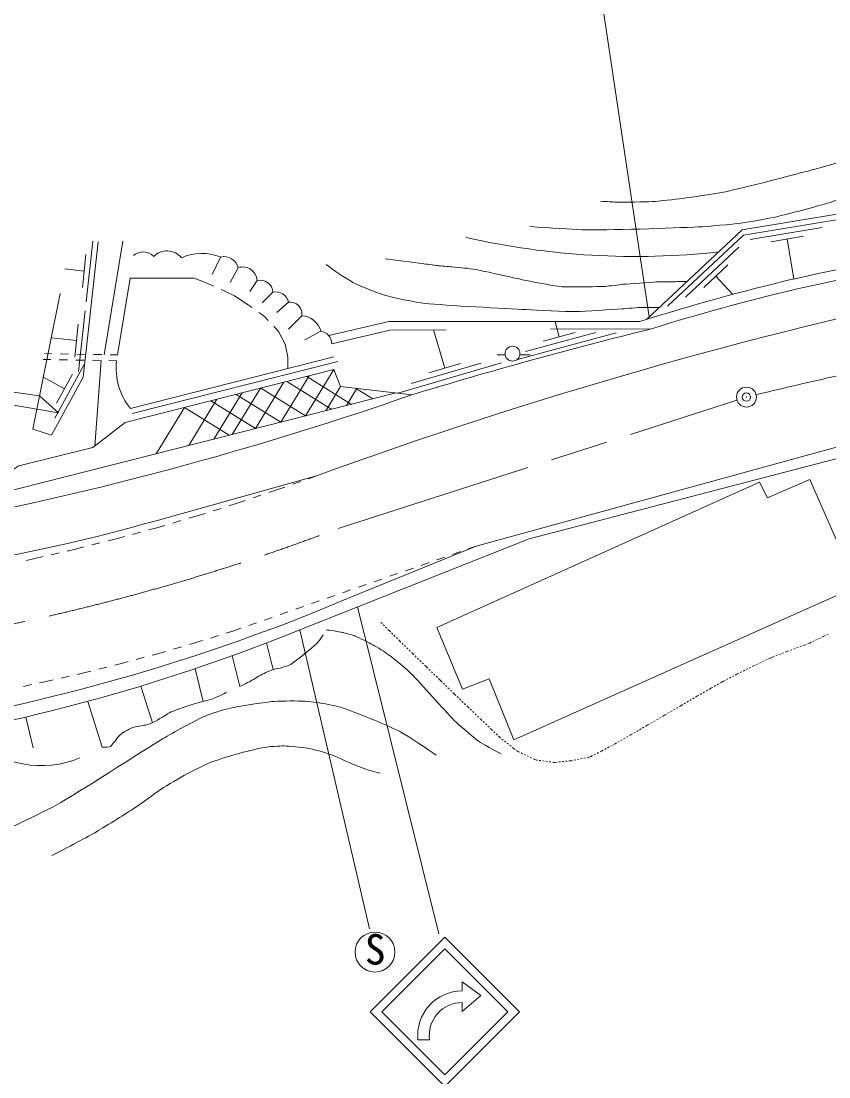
# Model space of a CAD drawing. Units: millimetres, scale not verified. Extents: x 40000 to 680000, y 20000 to 380000.
# Drawn here: x 330753 to 379421, y 254733 to 318312 of the extents above; entities that cross this region are included whole.
import ezdxf
from ezdxf.enums import TextEntityAlignment as Align

# ---------------------------------------------------------------- set-up
doc = ezdxf.new("R2010")
doc.units = ezdxf.units.MM
doc.header["$LTSCALE"] = 1000
doc.header["$PDMODE"] = 32
doc.header["$PDSIZE"] = 500
doc.linetypes.add('CHAIN', pattern=[18.5, 12, -1.5, 3.5, -1.5])
for name, color, linetype, lineweight in [('M-BGD', 7, 'Continuous', 13), ('M-BMK', 2, 'CHAIN', 13), ('M-STR-HTXT', 7, 'Continuous', 13), ('M-WORK', 1, 'Continuous', 13)]:
    doc.layers.add(name, color=color, linetype=linetype, lineweight=lineweight)
doc.styles.add('ＭＳ ゴシック', font='')
doc.styles.get('ＭＳ ゴシック').set_extended_font_data('MS Gothic')

msp = doc.modelspace()

# ---------------------------------------------------------------- linework, layer by layer
at = {"layer": 'M-BGD'}
msp.add_circle((374454, 295670), 600, dxfattribs=at)
msp.add_point((374454, 295670), dxfattribs=at)
at = {"layer": 'M-BMK'}
msp.add_line((349856, 287754), (373883, 295486), dxfattribs=at)
for centre, radius, start, end in [((433290, 56139), 246652, 80.7741, 103.6608), ((303047, 411057), 131889, 274.83806, 290.78796)]:
    msp.add_arc(centre, radius, start, end, dxfattribs=at)
at = {"layer": 'M-STR-HTXT'}
msp.add_line((364319, 329154), (368596, 300504), dxfattribs=at)
at = {"layer": 'M-WORK'}
for p, q in [((374286, 305425), (380111, 306390)), ((374676, 305155), (379017, 305874)), ((369701, 301142), (374286, 305425)), ((375914, 305026), (377887, 305353)), ((376900, 305189), (377299, 302782)), ((335077, 305058), (334679, 301397)), ((336882, 305063), (335760, 298225)), ((370777, 301696), (373992, 304700)), ((334658, 304257), (334442, 302269)), ((342265, 303048), (342767, 304106)), ((334550, 303263), (333382, 303390)), ((343350, 302573), (343831, 303458)), ((371879, 302274), (373341, 303639)), ((341171, 302841), (342039, 302491)), ((344531, 302026), (344970, 302697)), ((372610, 302957), (373637, 301857)), ((342039, 302491), (342341, 302355)), ((342797, 302150), (343099, 302015)), ((343099, 302015), (343604, 301763)), ((343604, 301763), (344423, 301236)), ((345270, 301343), (345924, 301979)), ((346163, 300763), (346857, 301380)), ((334617, 300865), (334219, 297205)), ((344423, 301236), (344664, 301064)), ((345071, 300773), (345313, 300600)), ((345313, 300600), (345459, 300486)), ((345459, 300486), (345646, 300288)), ((346853, 299767), (347672, 300568)), ((363176, 299309), (362929, 300223)), ((334198, 300065), (333982, 298076)), ((345989, 299924), (346175, 299727)), ((346175, 299727), (346290, 299583)), ((346290, 299583), (346664, 298860)), ((347845, 299123), (348811, 299631)), ((356275, 297421), (355604, 299716)), ((366596, 299548), (360652, 297944)), ((365386, 299563), (361138, 298417)), ((364142, 299569), (362211, 299048)), ((362653, 299752), (368724, 299783)), ((334090, 299071), (332566, 299236)), ((346664, 298860), (346820, 298065)), ((332161, 298286), (332613, 298278)), ((333113, 298270), (333613, 298261)), ((334113, 298253), (334612, 298244)), ((335112, 298236), (335612, 298227)), ((336112, 298219), (336564, 298211)), ((359428, 298223), (359914, 298221)), ((360804, 298217), (361426, 298214)), ((332089, 297936), (332545, 297929)), ((334548, 297633), (332780, 294404)), ((333045, 297920), (333545, 297912)), ((334045, 297903), (334545, 297895)), ((335045, 297886), (335545, 297878)), ((335188, 292725), (335579, 297877)), ((336045, 297869), (336501, 297861)), ((349600, 298093), (337334, 294985)), ((349842, 297821), (337452, 294681)), ((346820, 298065), (346816, 297388)), ((359689, 297731), (353452, 295907)), ((358480, 297721), (354256, 296486)), ((357235, 297701), (355316, 297140)), ((333855, 297054), (332894, 295300)), ((349601, 297332), (337014, 294142)), ((348099, 296951), (346394, 294154)), ((349601, 297332), (347897, 294534)), ((350657, 295234), (347964, 296917)), ((333374, 296177), (332093, 296878)), ((346587, 296568), (344882, 293771)), ((349465, 294932), (346771, 296614)), ((350002, 296309), (349108, 294842)), ((353358, 295918), (327117, 289268)), ((344066, 295929), (342362, 293132)), ((345171, 296209), (343466, 293412)), ((346394, 294154), (343701, 295836)), ((347897, 294534), (345203, 296217)), ((350986, 296194), (350354, 295157)), ((351935, 295558), (350901, 296204)), ((340604, 295051), (338899, 292254)), ((343297, 293369), (340604, 295051)), ((342555, 295546), (340851, 292749)), ((344882, 293771), (342189, 295453)), ((348542, 290930), (339040, 288266)), ((347116, 290421), (347587, 290589)), ((348058, 290757), (348542, 290930)), ((345674, 289916), (346161, 290079)), ((346161, 290079), (346645, 290253)), ((343764, 289274), (344252, 289438)), ((344726, 289597), (345200, 289756)), ((341352, 288515), (341843, 288669)), ((342320, 288820), (342797, 288970)), ((343274, 289120), (343764, 289274)), ((339899, 288088), (340379, 288229)), ((340859, 288370), (341352, 288515)), ((337465, 287403), (337948, 287535)), ((338430, 287667), (338926, 287802)), ((338926, 287802), (339420, 287947)), ((335019, 286765), (335503, 286888)), ((335988, 287010), (336487, 287136)), ((336487, 287136), (336983, 287272)), ((332560, 286174), (333047, 286287)), ((333534, 286401), (334035, 286517)), ((334035, 286517), (334534, 286643)), ((358175, 286697), (350858, 283717)), ((357217, 286362), (356745, 286197)), ((358175, 286697), (357689, 286527)), ((331069, 285838), (331572, 285945)), ((331572, 285945), (332073, 286061)), ((355328, 285703), (354856, 285538)), ((356273, 286033), (355800, 285868)), ((353440, 285044), (352968, 284879)), ((354384, 285373), (353912, 285208)), ((351552, 284384), (351080, 284220)), ((352496, 284714), (352024, 284549)), ((349664, 283725), (349192, 283560)), ((350608, 284055), (350136, 283890)), ((347776, 283066), (347303, 282901)), ((348720, 283396), (348248, 283231)), ((355915, 263344), (351026, 283039)), ((345887, 282407), (345415, 282242)), ((346831, 282736), (346359, 282571)), ((343999, 281747), (343513, 281578)), ((344943, 282077), (344471, 281912)), ((351740, 263642), (347548, 281658)), ((352423, 282106), (352499, 282031)), ((352570, 281961), (352641, 281891)), ((352712, 281820), (352783, 281750)), ((352854, 281680), (352930, 281605)), ((342161, 281158), (342639, 281306)), ((343116, 281455), (343513, 281578)), ((352930, 281605), (353003, 281534)), ((353075, 281464), (353146, 281394)), ((353218, 281324), (353289, 281254)), ((353361, 281184), (353432, 281114)), ((353504, 281044), (353577, 280972)), ((378617, 281033), (378707, 281076)), ((378798, 281118), (378888, 281161)), ((378979, 281203), (379077, 281250)), ((379077, 281250), (379198, 281312)), ((379287, 281357), (379376, 281403)), ((339929, 280492), (340409, 280632)), ((340889, 280771), (341288, 280887)), ((341288, 280887), (341684, 281010)), ((345933, 279259), (345543, 280867)), ((353577, 280972), (353630, 280920)), ((353702, 280851), (353773, 280781)), ((353845, 280711), (353917, 280641)), ((353988, 280572), (354060, 280502)), ((354132, 280432), (354203, 280362)), ((376901, 280350), (377008, 280389)), ((377102, 280424), (377195, 280458)), ((377289, 280493), (377383, 280527)), ((377477, 280562), (377571, 280597)), ((377665, 280631), (377759, 280666)), ((377852, 280700), (377959, 280739)), ((377959, 280739), (378057, 280780)), ((378149, 280818), (378247, 280859)), ((378247, 280859), (378346, 280905)), ((378436, 280948), (378526, 280990)), ((337685, 279869), (338167, 279999)), ((338650, 280129), (339050, 280237)), ((339050, 280237), (339449, 280353)), ((343928, 278235), (343475, 280097)), ((354275, 280293), (354328, 280241)), ((354328, 280241), (354416, 280155)), ((354488, 280086), (354560, 280016)), ((354632, 279946), (354703, 279877)), ((354775, 279807), (354847, 279737)), ((375427, 279738), (375517, 279781)), ((375607, 279824), (375697, 279867)), ((375788, 279910), (375838, 279933)), ((375838, 279933), (376004, 280009)), ((376004, 280009), (376126, 280055)), ((376219, 280090), (376313, 280126)), ((376406, 280162), (376499, 280197)), ((376593, 280233), (376686, 280268)), ((376780, 280304), (376901, 280350)), ((334541, 279066), (334944, 279166)), ((335429, 279287), (335914, 279409)), ((336399, 279530), (336801, 279630)), ((336801, 279630), (337202, 279738)), ((341717, 277342), (341237, 279315)), ((354919, 279668), (354990, 279598)), ((355062, 279528), (355150, 279443)), ((355150, 279443), (355255, 279342)), ((355327, 279272), (355399, 279203)), ((355471, 279133), (355543, 279063)), ((374083, 279084), (374173, 279128)), ((374262, 279172), (374352, 279217)), ((374442, 279261), (374531, 279305)), ((374621, 279349), (374711, 279394)), ((374800, 279438), (374925, 279499)), ((374925, 279499), (374975, 279523)), ((375065, 279566), (375156, 279609)), ((375246, 279652), (375336, 279695)), ((331865, 278458), (332271, 278543)), ((332271, 278543), (332675, 278636)), ((333163, 278748), (333650, 278860)), ((334137, 278973), (334541, 279066)), ((355614, 278994), (355686, 278924)), ((355758, 278855), (355830, 278785)), ((355902, 278716), (356007, 278614)), ((356007, 278614), (356112, 278513)), ((372854, 278444), (372970, 278510)), ((372970, 278510), (373077, 278568)), ((373077, 278568), (373162, 278613)), ((373251, 278659), (373340, 278704)), ((373428, 278750), (373517, 278796)), ((373606, 278842), (373695, 278888)), ((373784, 278934), (373869, 278978)), ((373869, 278978), (373993, 279040)), ((330887, 278252), (331376, 278355)), ((337962, 278266), (338665, 276056)), ((356184, 278444), (356256, 278374)), ((356328, 278305), (356400, 278235)), ((356472, 278166), (356544, 278096)), ((356616, 278027), (356688, 277958)), ((356760, 277888), (356864, 277787)), ((371846, 277868), (371932, 277918)), ((372019, 277968), (372106, 278018)), ((372192, 278068), (372304, 278133)), ((372304, 278133), (372419, 278198)), ((372506, 278247), (372593, 278296)), ((372680, 278346), (372767, 278395)), ((334765, 277347), (335640, 274597)), ((356864, 277787), (356952, 277703)), ((357024, 277634), (357096, 277564)), ((357168, 277495), (357240, 277426)), ((357312, 277356), (357384, 277287)), ((357456, 277218), (357528, 277148)), ((370699, 277201), (370786, 277251)), ((370872, 277301), (370959, 277352)), ((371045, 277402), (371131, 277453)), ((371218, 277503), (371304, 277553)), ((371390, 277604), (371474, 277653)), ((371474, 277653), (371586, 277718)), ((371673, 277768), (371759, 277818)), ((357600, 277079), (357688, 276995)), ((357688, 276995), (357740, 276945)), ((357812, 276876), (357884, 276807)), ((357956, 276738), (358029, 276668)), ((358101, 276599), (358173, 276530)), ((369515, 276509), (369633, 276578)), ((369720, 276628), (369806, 276679)), ((369893, 276729), (369979, 276780)), ((370065, 276830), (370152, 276881)), ((370238, 276931), (370324, 276982)), ((370411, 277032), (370529, 277101)), ((370529, 277101), (370613, 277150)), ((331488, 274540), (331036, 276403)), ((358245, 276461), (358317, 276392)), ((358390, 276323), (358442, 276273)), ((358442, 276273), (358514, 276204)), ((358586, 276135), (358658, 276066)), ((358731, 275997), (358803, 275928)), ((368481, 275907), (368609, 275982)), ((368695, 276032), (368782, 276082)), ((368868, 276132), (368955, 276183)), ((369041, 276233), (369127, 276283)), ((369214, 276334), (369300, 276384)), ((369387, 276434), (369515, 276509)), ((358875, 275859), (358948, 275790)), ((359020, 275721), (359092, 275653)), ((359092, 275653), (359158, 275590)), ((359230, 275522), (359303, 275453)), ((359376, 275384), (359448, 275316)), ((367398, 275284), (367473, 275327)), ((367473, 275327), (367587, 275392)), ((367673, 275442), (367760, 275492)), ((367847, 275542), (367933, 275592)), ((368020, 275642), (368107, 275692)), ((368193, 275742), (368280, 275791)), ((368367, 275841), (368481, 275907)), ((359521, 275247), (359587, 275185)), ((359587, 275185), (359644, 275139)), ((359722, 275077), (359800, 275014)), ((359878, 274952), (359956, 274889)), ((360035, 274827), (360113, 274764)), ((360191, 274702), (360269, 274640)), ((366266, 274650), (366354, 274698)), ((366441, 274746), (366540, 274799)), ((366540, 274799), (366615, 274842)), ((366702, 274891), (366789, 274940)), ((366876, 274989), (366963, 275038)), ((367050, 275088), (367137, 275137)), ((367224, 275186), (367311, 275235)), ((360347, 274577), (360404, 274531)), ((360404, 274531), (360521, 274450)), ((360603, 274393), (360720, 274311)), ((360720, 274311), (360784, 274281)), ((360874, 274238), (360965, 274195)), ((361055, 274153), (361146, 274110)), ((361236, 274067), (361326, 274024)), ((364942, 273972), (365088, 274028)), ((365088, 274028), (365186, 274078)), ((365275, 274124), (365364, 274169)), ((365453, 274215), (365542, 274260)), ((365631, 274306), (365729, 274356)), ((365729, 274356), (365827, 274410)), ((365915, 274458), (366003, 274506)), ((366090, 274554), (366178, 274602)), ((361417, 273982), (361507, 273939)), ((361598, 273896), (361661, 273866)), ((361661, 273866), (361806, 273815)), ((361806, 273815), (361870, 273806)), ((361969, 273793), (362068, 273779)), ((362167, 273765), (362266, 273751)), ((362365, 273737), (362464, 273723)), ((362564, 273709), (362663, 273696)), ((362762, 273682), (362826, 273673)), ((362826, 273673), (362916, 273674)), ((362916, 273674), (363053, 273688)), ((363152, 273698), (363252, 273708)), ((363351, 273718), (363451, 273728)), ((363550, 273738), (363650, 273748)), ((363749, 273758), (363886, 273772)), ((363886, 273772), (363972, 273788)), ((364070, 273807), (364168, 273825)), ((364266, 273844), (364365, 273863)), ((364463, 273881), (364561, 273900)), ((364659, 273919), (364758, 273937)), ((364856, 273956), (364942, 273972)), ((357332, 260465), (357332, 259912)), ((357332, 260465), (358457, 259627)), ((358457, 259627), (357332, 258670)), ((357332, 259212), (357332, 258670)), ((354659, 256962), (355364, 256962))]:
    msp.add_line(p, q, dxfattribs=at)
for points in [[(406071, 307425), (399565, 309947), (374198, 305733), (368430, 300349)], [(333101, 301903), (331465, 293741), (332578, 293387), (334500, 296878), (335394, 305023)], [(336564, 298211), (337323, 302841), (341171, 302841)], [(349283, 299375), (352900, 300223), (368026, 300223)], [(349471, 298885), (352960, 299703), (356361, 299720)], [(433171, 298563), (417272, 298742), (407969, 294699), (387998, 291480), (380016, 292699), (358175, 286697)], [(433155, 297779), (417272, 297958), (408144, 293977), (388493, 290809), (380088, 292013), (361355, 287142), (347548, 281658)], [(349601, 297332), (350002, 296309), (354294, 295810)], [(310713, 295178), (316082, 294992), (326447, 296503), (331865, 295740), (333011, 294732), (326258, 295865), (316366, 294472), (310496, 294718)], [(337014, 294142), (335081, 292642), (330618, 291532), (327117, 289268)]]:
    msp.add_lwpolyline(points, dxfattribs=at)
for points in [[(381104, 284262), (378271, 290707), (375721, 289597), (375250, 290538), (355795, 281805), (357353, 278075), (358959, 278712), (360446, 275029)], [(351789, 258644), (356289, 263144), (360789, 258644), (356289, 254144)], [(352496, 258644), (356289, 262437), (360082, 258644), (356289, 254851)]]:
    msp.add_lwpolyline(points, close=True, dxfattribs=at)
for centre, radius in [((360360, 298286), 450), ((352074, 262249), 1200)]:
    msp.add_circle(centre, radius, dxfattribs=at)
for centre, radius, start, end in [((430911, 62027), 246652, 91.27382, 102.55405), ((430911, 62027), 246022, 91.27382, 102.55405), ((367787, 350168), 46030, 257.17702, 276.22768), ((338102, 303487), 924, 45.46333, 128.92393), ((339542, 303342), 1128, 39.55897, 134.63339), ((341644, 301266), 3055, 68.42622, 113.78075), ((342973, 303247), 884, 13.84628, 103.46993), ((344112, 302645), 860, 3.46269, 109.04376), ((345141, 301931), 785, 3.50472, 102.54244), ((408324, 172294), 134126, 103.3744, 107.48432), ((346108, 301239), 763, 10.6382, 103.90727), ((448861, 15032), 293571, 101.98536, 109.98157), ((408461, 171679), 134126, 103.3744, 107.23338), ((346959, 300667), 720, 352.11395, 98.16233), ((347589, 299306), 1265, 14.8674, 86.22839), ((348705, 298872), 766, 0.97068, 82.0164), ((439423, 14852), 293571, 103.93511, 106.85651), ((340381, 297427), 3905, 173.61626, 218.71263), ((286493, 490162), 205839, 281.34642, 289.23175), ((308229, 397114), 113124, 270.2682, 285.80482), ((304175, 393221), 119039, 267.34735, 293.08926), ((305380, 385579), 112150, 279.13048, 292.0856), ((331980, 279451), 5976, 225.69731, 292.82985), ((357324, 257233), 2679, 89.82588, 185.80957), ((357324, 257233), 1979, 89.76429, 187.87579)]:
    msp.add_arc(centre, radius, start, end, dxfattribs=at)
for points, knots in [([(395024, 313425), (394634, 313159), (393385, 312481), (392950, 312299), (391313, 311616), (386347, 309709), (384680, 309103), (383608, 308714), (380352, 307661), (379262, 307328), (378670, 307147), (376877, 306671), (376275, 306533), (375852, 306436), (374568, 306209), (374138, 306152), (373624, 306085), (372075, 305938), (371558, 305916), (370155, 305857), (365945, 305701), (364542, 305748), (363877, 305770), (362694, 305846), (361399, 305943)], [0, 0, 0, 0, 1, 1, 1, 2, 2, 2, 3, 3, 3, 4, 4, 4, 5, 5, 5, 6, 6, 6, 7, 7, 7, 8, 8, 8, 8]), ([(387617, 312342), (386796, 312006), (384296, 311092), (383453, 310819), (382405, 310480), (379227, 309574), (378164, 309285), (377199, 309022), (374292, 308272), (373314, 308060), (372772, 307942), (371125, 307709), (370575, 307635), (370218, 307586), (369141, 307466), (368781, 307446), (368350, 307422), (367056, 307395), (366626, 307414), (366377, 307424), (366045, 307441), (365658, 307462)], [0, 0, 0, 0, 1, 1, 1, 2, 2, 2, 3, 3, 3, 4, 4, 4, 5, 5, 5, 6, 6, 6, 7, 7, 7, 7]), ([(352682, 303995), (353130, 303938), (354473, 303767), (354921, 303709), (355107, 303686), (355663, 303609), (355849, 303589), (356019, 303571), (356533, 303532), (356704, 303517), (356858, 303503), (357321, 303462), (357475, 303444), (357610, 303429), (358016, 303373), (358149, 303348), (358389, 303303), (359104, 303146), (359342, 303095), (359776, 303002), (361075, 302711), (361510, 302625), (361858, 302557), (362902, 302360), (363254, 302321), (363483, 302296), (364176, 302302), (364407, 302304), (364716, 302306), (365645, 302322), (365954, 302340), (366167, 302353), (366801, 302442), (367014, 302461), (367418, 302495), (368633, 302584), (369038, 302605), (369233, 302615), (369818, 302613), (370013, 302617), (370213, 302622), (370524, 302630), (370884, 302639)], [0, 0, 0, 0, 1, 1, 1, 2, 2, 2, 3, 3, 3, 4, 4, 4, 5, 5, 5, 6, 6, 6, 7, 7, 7, 8, 8, 8, 9, 9, 9, 10, 10, 10, 11, 11, 11, 12, 12, 12, 13, 13, 13, 14, 14, 14, 14]), ([(349131, 303661), (349430, 303412), (350402, 302759), (350745, 302577), (351097, 302391), (352206, 301941), (352588, 301830), (353077, 301687), (354575, 301365), (355082, 301312), (356302, 301186), (359979, 301005), (361203, 300938), (361797, 300905), (363580, 300811), (364175, 300816), (364729, 300821), (366388, 300950), (366941, 300985), (367194, 301001), (367952, 301067), (368205, 301069), (368449, 301072), (368798, 301073), (369206, 301074)], [0, 0, 0, 0, 1, 1, 1, 2, 2, 2, 3, 3, 3, 4, 4, 4, 5, 5, 5, 6, 6, 6, 7, 7, 7, 8, 8, 8, 8]), ([(348949, 281344), (348820, 281144), (348658, 280923), (348571, 280837), (348283, 280555), (347334, 279801), (347002, 279572), (346910, 279508), (346580, 279415), (346472, 279384), (346360, 279351), (346017, 279284), (345906, 279251), (345836, 279231), (345634, 279151), (345569, 279119), (345414, 279042), (344960, 278793), (344810, 278709), (344748, 278675), (344571, 278561), (344509, 278529), (344393, 278468), (344161, 278351), (343928, 278235)], [0, 0, 0, 0, 1, 1, 1, 2, 2, 2, 3, 3, 3, 4, 4, 4, 5, 5, 5, 6, 6, 6, 7, 7, 7, 8, 8, 8, 8]), ([(359676, 274189), (359646, 274202), (359611, 274217), (359597, 274225), (359339, 274368), (358554, 274778), (358315, 274950), (357998, 275178), (357107, 275939), (356831, 276215), (356289, 276757), (354775, 278489), (354234, 279032), (353992, 279275), (353196, 279932), (352922, 280138), (352738, 280276), (352149, 280635), (351949, 280747), (351740, 280864), (351101, 281189), (350880, 281279), (350732, 281340), (350266, 281468), (350109, 281501), (349915, 281543), (349325, 281634), (349127, 281654)], [0, 0, 0, 0, 1, 1, 1, 2, 2, 2, 3, 3, 3, 4, 4, 4, 5, 5, 5, 6, 6, 6, 7, 7, 7, 8, 8, 8, 9, 9, 9, 9]), ([(343140, 277893), (342983, 277800), (342485, 277566), (342313, 277505), (342106, 277431), (341461, 277284), (341251, 277218), (340958, 277126), (340081, 276838), (339801, 276712), (339576, 276611), (338957, 276201), (338738, 276088), (338649, 276042), (338363, 275945), (338266, 275920), (338113, 275880), (337640, 275818), (337490, 275768), (337357, 275723), (336984, 275524), (336866, 275447), (336796, 275402), (336619, 275222), (336563, 275161), (336514, 275107), (336389, 274930), (336343, 274874), (336304, 274826), (336198, 274664), (336141, 274638), (336062, 274602), (335794, 274567), (335707, 274583), (335689, 274586), (335666, 274591), (335640, 274597)], [0, 0, 0, 0, 1, 1, 1, 2, 2, 2, 3, 3, 3, 4, 4, 4, 5, 5, 5, 6, 6, 6, 7, 7, 7, 8, 8, 8, 9, 9, 9, 10, 10, 10, 11, 11, 11, 12, 12, 12, 12]), ([(355752, 274115), (355352, 274411), (354102, 275229), (353671, 275477), (353397, 275634), (352529, 276014), (352237, 276135), (351813, 276311), (350532, 276819), (350096, 276961), (349846, 277043), (349073, 277206), (348814, 277248), (348573, 277287), (347844, 277359), (347600, 277366), (347249, 277376), (346195, 277368), (345846, 277332), (345343, 277282), (343842, 277044), (343347, 276937), (343037, 276870), (342122, 276592), (341833, 276461), (341313, 276226), (339810, 275405), (339320, 275112), (338015, 274333), (334193, 271840), (332865, 271102), (331808, 270515), (328518, 268981), (327411, 268495), (327080, 268350), (326039, 268047), (325691, 267956), (325330, 267861), (324238, 267622), (323869, 267568), (323119, 267458), (320858, 267195), (320102, 267137), (317984, 266977), (311625, 266605), (309505, 266481), (308740, 266436), (306444, 266351), (305680, 266292), (304724, 266219), (301858, 265965), (300911, 265820), (299660, 265629), (295942, 264864), (294702, 264616), (294372, 264550), (293391, 264308), (293059, 264252), (292663, 264184), (291466, 264031), (291066, 263999), (290727, 263971), (289705, 263930), (289366, 263951), (288408, 264012), (285537, 264272), (284587, 264409), (283857, 264515), (281702, 265026), (280978, 265168), (280656, 265232), (279685, 265395), (279359, 265438), (279004, 265486), (278150, 265574), (277494, 265646)], [0, 0, 0, 0, 1, 1, 1, 2, 2, 2, 3, 3, 3, 4, 4, 4, 5, 5, 5, 6, 6, 6, 7, 7, 7, 8, 8, 8, 9, 9, 9, 10, 10, 10, 11, 11, 11, 12, 12, 12, 13, 13, 13, 14, 14, 14, 15, 15, 15, 16, 16, 16, 17, 17, 17, 18, 18, 18, 19, 19, 19, 20, 20, 20, 21, 21, 21, 22, 22, 22, 23, 23, 23, 24, 24, 24, 25, 25, 25, 25]), ([(332612, 268069), (333136, 268325), (334681, 269144), (335187, 269434), (335659, 269704), (337042, 270569), (337497, 270867), (337845, 271095), (338851, 271837), (339200, 272065), (339499, 272259), (340420, 272807), (340735, 272975), (341032, 273134), (341940, 273576), (342253, 273700), (342552, 273819), (343477, 274103), (343787, 274189), (344108, 274279), (345078, 274522), (345406, 274577), (345640, 274617), (346350, 274666), (346587, 274662), (346871, 274656), (347723, 274577), (348004, 274527), (348285, 274476), (349116, 274251), (349386, 274156), (349681, 274052), (350530, 273650), (350820, 273532), (351009, 273454), (351586, 273240), (351781, 273178), (351896, 273141), (352171, 273077), (352392, 273019)], [0, 0, 0, 0, 1, 1, 1, 2, 2, 2, 3, 3, 3, 4, 4, 4, 5, 5, 5, 6, 6, 6, 7, 7, 7, 8, 8, 8, 9, 9, 9, 10, 10, 10, 11, 11, 11, 12, 12, 12, 13, 13, 13, 13])]:
    msp.add_open_spline(points, degree=3, knots=knots, dxfattribs=at)

# ---------------------------------------------------------------- texts
at = {"layer": 'M-WORK', "style": 'ＭＳ ゴシック'}
msp.add_text('S', height=1833, dxfattribs=at).set_placement((352083, 260947), align=Align.BOTTOM_CENTER)

doc.saveas('drawing.dxf')
